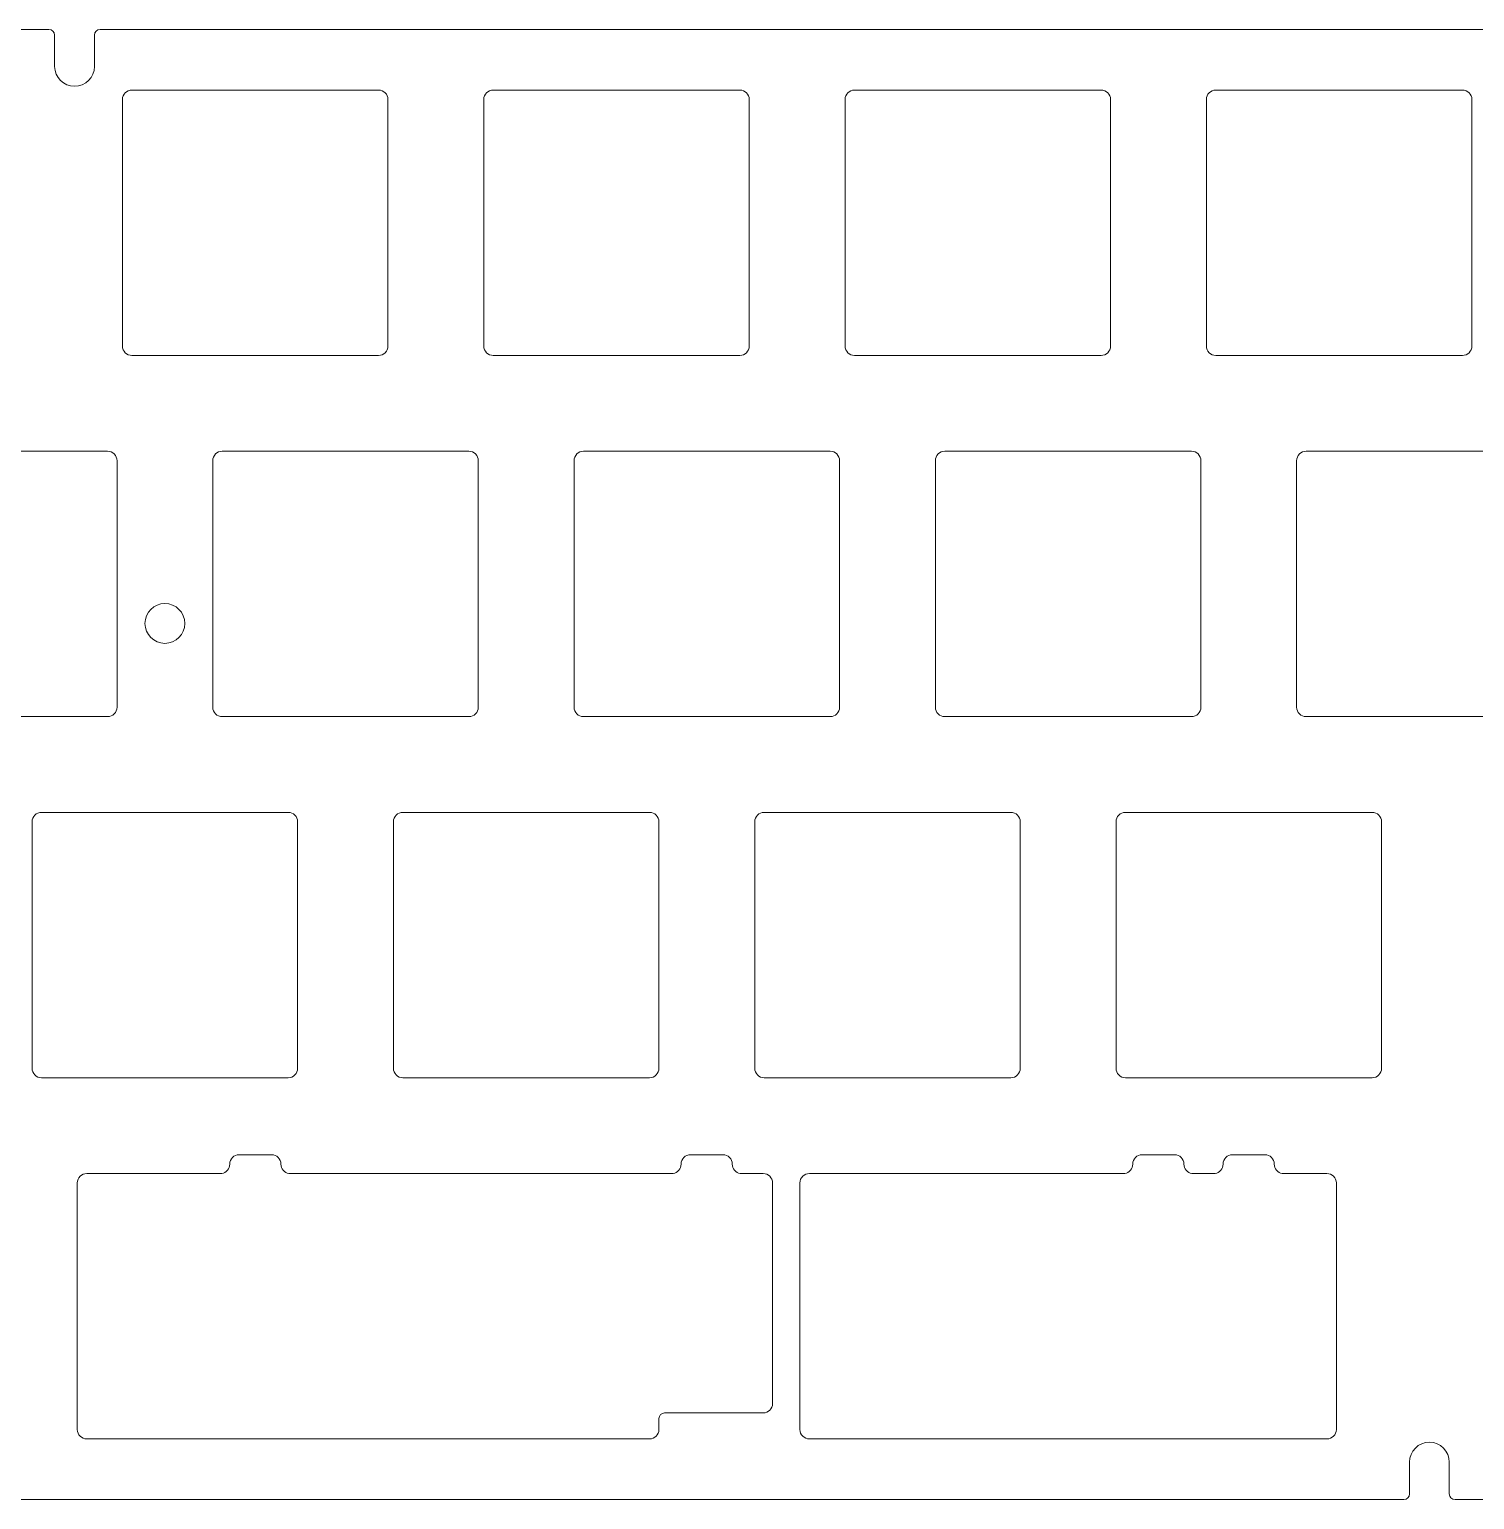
# Model space of a CAD drawing. Header units: millimetres. Extents: x -163 to 163, y 11 to 89.
# Drawn here: x -50 to 26.2, y 11.4 to 88.9 of the extents above; entities that cross this region are included whole.
import ezdxf

# ---------------------------------------------------------------- set-up
doc = ezdxf.new("R2010")
doc.units = ezdxf.units.MM
doc.header["$MEASUREMENT"] = 0
doc.layers.add('Layer 1', color=7, linetype='Continuous')

msp = doc.modelspace()

# ---------------------------------------------------------------- linework, layer by layer
at = {"layer": 'Layer 1', "lineweight": 9}
for points, knots in [([(-161.6501, 11.3746), (-162.1726, 11.3746), (-162.5999, 11.8022), (-162.5999, 12.3246), (-162.5999, 12.3246), (-162.5999, 12.3246), (-162.5999, 29.7497), (-162.5999, 29.7497), (-162.5999, 29.7497), (-162.5999, 29.9153), (-162.4656, 30.0496), (-162.2999, 30.0496), (-162.2999, 30.0496), (-162.2999, 30.0496), (-160.65, 30.0497), (-160.65, 30.0497), (-160.65, 30.0497), (-160.65, 30.0497), (-160.6498, 30.0496), (-160.6498, 30.0496), (-160.6498, 30.0496), (-160.0723, 30.0496), (-159.5999, 30.5221), (-159.5999, 31.0995), (-159.5999, 31.0995), (-159.5999, 31.0995), (-159.5999, 31.0997), (-159.5999, 31.0997), (-159.5999, 31.0997), (-159.5999, 31.6771), (-160.0723, 32.1496), (-160.6498, 32.1497), (-160.6498, 32.1497), (-160.6498, 32.1497), (-160.65, 32.1496), (-160.65, 32.1496), (-160.65, 32.1496), (-161.2333, 32.1496), (-161.7166, 32.1496), (-162.2999, 32.1496), (-162.2999, 32.1496), (-162.4656, 32.1496), (-162.5999, 32.2839), (-162.5999, 32.4497), (-162.5999, 32.4497), (-162.5999, 32.4497), (-162.5999, 87.9744), (-162.5999, 87.9744), (-162.5999, 87.9744), (-162.5999, 88.4968), (-162.1726, 88.9244), (-161.6501, 88.9244), (-161.6501, 88.9244), (-161.6501, 88.9244), (-144.2259, 88.9244), (-144.2259, 88.9244), (-144.2259, 88.9244), (-144.0602, 88.9244), (-143.9259, 88.7901), (-143.9259, 88.6244), (-143.9259, 88.6244), (-143.9259, 88.6244), (-143.9259, 86.9745), (-143.9259, 86.9745), (-143.9259, 86.9745), (-143.9259, 86.9745), (-143.9259, 86.9743), (-143.9259, 86.9743), (-143.9259, 86.9743), (-143.9259, 86.3968), (-143.4535, 85.9244), (-142.8761, 85.9244), (-142.8761, 85.9244), (-142.8761, 85.9244), (-142.8758, 85.9244), (-142.8758, 85.9244), (-142.8758, 85.9244), (-142.2984, 85.9244), (-141.8259, 86.3968), (-141.8259, 86.9743), (-141.8259, 86.9743), (-141.8259, 86.9743), (-141.8259, 86.9745), (-141.8259, 86.9745), (-141.8259, 86.9745), (-141.8259, 87.5911), (-141.8259, 88.0078), (-141.8259, 88.6244), (-141.8259, 88.6244), (-141.8259, 88.7901), (-141.6916, 88.9244), (-141.5259, 88.9244), (-141.5259, 88.9244), (-141.5259, 88.9244), (-48.9756, 88.9244), (-48.9756, 88.9244), (-48.9756, 88.9244), (-48.8099, 88.9244), (-48.6756, 88.7901), (-48.6756, 88.6244), (-48.6756, 88.6244), (-48.6756, 88.0411), (-48.6756, 87.5578), (-48.6756, 86.9745), (-48.6756, 86.9745), (-48.6756, 86.9745), (-48.6756, 86.9743), (-48.6756, 86.9743), (-48.6756, 86.9743), (-48.6756, 86.3968), (-48.2032, 85.9244), (-47.6258, 85.9244), (-47.6258, 85.9244), (-47.6258, 85.9244), (-47.6255, 85.9244), (-47.6255, 85.9244), (-47.6255, 85.9244), (-47.0481, 85.9244), (-46.5756, 86.3968), (-46.5756, 86.9743), (-46.5756, 86.9743), (-46.5756, 86.9743), (-46.5756, 86.9745), (-46.5756, 86.9745), (-46.5756, 86.9745), (-46.5756, 87.5578), (-46.5756, 88.0411), (-46.5756, 88.6244), (-46.5756, 88.6244), (-46.5756, 88.7901), (-46.4413, 88.9244), (-46.2756, 88.9244), (-46.2756, 88.9244), (-46.2756, 88.9244), (46.2747, 88.9244), (46.2747, 88.9244), (46.2747, 88.9244), (46.4404, 88.9244), (46.5747, 88.7901), (46.5747, 88.6244), (46.5747, 88.6244), (46.5747, 88.0411), (46.5747, 87.5578), (46.5747, 86.9745), (46.5747, 86.9745), (46.5747, 86.9745), (46.5747, 86.9743), (46.5747, 86.9743), (46.5747, 86.9743), (46.5747, 86.3968), (47.0471, 85.9244), (47.6245, 85.9244), (47.6245, 85.9244), (47.6245, 85.9244), (47.6248, 85.9244), (47.6248, 85.9244), (47.6248, 85.9244), (48.2022, 85.9244), (48.6747, 86.3968), (48.6747, 86.9743), (48.6747, 86.9743), (48.6747, 86.9743), (48.6747, 86.9745), (48.6747, 86.9745), (48.6747, 86.9745), (48.6747, 86.9745), (48.6747, 88.6244), (48.6747, 88.6244), (48.6747, 88.6244), (48.6747, 88.7901), (48.809, 88.9244), (48.9747, 88.9244), (48.9747, 88.9244), (48.9747, 88.9244), (141.5248, 88.9244), (141.5248, 88.9244), (141.5248, 88.9244), (141.6905, 88.9244), (141.8248, 88.7901), (141.8248, 88.6244), (141.8248, 88.6244), (141.8248, 88.0411), (141.8248, 87.5578), (141.8248, 86.9745), (141.8248, 86.9745), (141.8248, 86.9745), (141.8248, 86.9743), (141.8248, 86.9743), (141.8248, 86.9743), (141.8248, 86.3968), (142.2972, 85.9244), (142.8746, 85.9244), (142.8746, 85.9244), (142.8746, 85.9244), (142.8749, 85.9244), (142.8749, 85.9244), (142.8749, 85.9244), (143.4523, 85.9244), (143.9248, 86.3968), (143.9248, 86.9743), (143.9248, 86.9743), (143.9248, 86.9743), (143.9248, 86.9745), (143.9248, 86.9745), (143.9248, 86.9745), (143.9248, 87.5578), (143.9248, 88.0411), (143.9248, 88.6244), (143.9248, 88.6244), (143.9248, 88.7901), (144.0591, 88.9244), (144.2248, 88.9244), (144.2248, 88.9244), (144.2248, 88.9244), (161.6501, 88.9244), (161.6501, 88.9244), (161.6501, 88.9244), (162.1726, 88.9244), (162.5999, 88.4968), (162.5999, 87.9744), (162.5999, 87.9744), (162.5999, 87.9744), (162.5999, 32.4496), (162.5999, 32.4496), (162.5999, 32.4496), (162.5999, 32.2839), (162.4656, 32.1496), (162.2999, 32.1496), (162.2999, 32.1496), (161.7166, 32.1496), (161.2333, 32.1496), (160.65, 32.1496), (160.65, 32.1496), (160.65, 32.1496), (160.6498, 32.1496), (160.6498, 32.1496), (160.6498, 32.1496), (160.0723, 32.1496), (159.5999, 31.6771), (159.5999, 31.0997), (159.5999, 31.0997), (159.5999, 31.0997), (159.5999, 31.0994), (159.5999, 31.0994), (159.5999, 31.0994), (159.5999, 30.522), (160.0723, 30.0496), (160.6498, 30.0496), (160.6498, 30.0496), (160.6498, 30.0496), (160.65, 30.0496), (160.65, 30.0496), (160.65, 30.0496), (161.2333, 30.0496), (161.7166, 30.0496), (162.2999, 30.0496), (162.2999, 30.0496), (162.4656, 30.0496), (162.5999, 29.9153), (162.5999, 29.7496), (162.5999, 29.7496), (162.5999, 29.7496), (162.5999, 12.3246), (162.5999, 12.3246), (162.5999, 12.3246), (162.5999, 11.8022), (162.1726, 11.3746), (161.6501, 11.3746), (161.6501, 11.3746), (161.6501, 11.3746), (106.1257, 11.3746), (106.1257, 11.3746), (106.1257, 11.3746), (105.96, 11.3746), (105.8257, 11.5089), (105.8257, 11.6746), (105.8257, 11.6746), (105.8257, 12.2579), (105.8257, 12.7654), (105.8257, 13.3487), (105.8257, 13.3487), (105.8257, 13.3487), (105.8257, 13.3489), (105.8257, 13.3489), (105.8257, 13.3489), (105.8257, 13.9264), (105.3533, 14.3988), (104.7759, 14.3988), (104.7759, 14.3988), (104.7759, 14.3988), (104.7756, 14.3988), (104.7756, 14.3988), (104.7756, 14.3988), (104.1982, 14.3988), (103.7257, 13.9264), (103.7257, 13.3489), (103.7257, 13.3489), (103.7257, 13.3489), (103.7257, 13.3487), (103.7257, 13.3487), (103.7257, 13.3487), (103.7257, 12.7654), (103.7257, 12.2579), (103.7257, 11.6746), (103.7257, 11.6746), (103.7257, 11.5089), (103.5914, 11.3746), (103.4257, 11.3746), (103.4257, 11.3746), (103.4257, 11.3746), (25.1622, 11.3746), (25.1622, 11.3746), (25.1622, 11.3746), (24.9965, 11.3746), (24.8622, 11.5089), (24.8622, 11.6746), (24.8622, 11.6746), (24.8622, 12.2662), (24.8622, 12.7579), (24.8622, 13.3495), (24.8622, 13.3495), (24.8622, 13.3495), (24.8622, 13.3497), (24.8622, 13.3497), (24.8622, 13.3497), (24.8622, 13.9272), (24.3898, 14.3996), (23.8124, 14.3996), (23.8124, 14.3996), (23.8124, 14.3996), (23.8121, 14.3996), (23.8121, 14.3996), (23.8121, 14.3996), (23.2347, 14.3996), (22.7622, 13.9272), (22.7622, 13.3497), (22.7622, 13.3497), (22.7622, 13.3497), (22.7622, 13.3495), (22.7622, 13.3495), (22.7622, 13.3495), (22.7622, 12.7579), (22.7622, 12.2662), (22.7622, 11.6746), (22.7622, 11.6746), (22.7622, 11.5089), (22.6279, 11.3746), (22.4622, 11.3746), (22.4622, 11.3746), (22.4622, 11.3746), (-92.0844, 11.3746), (-92.0844, 11.3746), (-92.0844, 11.3746), (-92.2501, 11.3746), (-92.3844, 11.5089), (-92.3844, 11.6746), (-92.3844, 11.6746), (-92.3844, 12.2662), (-92.3844, 12.7579), (-92.3844, 13.3495), (-92.3844, 13.3495), (-92.3844, 13.3495), (-92.3844, 13.3497), (-92.3844, 13.3497), (-92.3844, 13.3497), (-92.3844, 13.9272), (-92.8568, 14.3996), (-93.4342, 14.3996), (-93.4342, 14.3996), (-93.4342, 14.3996), (-93.4345, 14.3996), (-93.4345, 14.3996), (-93.4345, 14.3996), (-94.0119, 14.3996), (-94.4844, 13.9272), (-94.4844, 13.3497), (-94.4844, 13.3497), (-94.4844, 13.3497), (-94.4844, 13.3495), (-94.4844, 13.3495), (-94.4844, 13.3495), (-94.4844, 12.7579), (-94.4844, 12.2662), (-94.4844, 11.6746), (-94.4844, 11.6746), (-94.4844, 11.5089), (-94.6187, 11.3746), (-94.7844, 11.3746), (-94.7844, 11.3746), (-94.7844, 11.3746), (-161.6501, 11.3746), (-161.6501, 11.3746)], [0, 0, 0, 0, 0.010101, 0.010101, 0.010101, 0.010101, 0.020202, 0.020202, 0.020202, 0.020202, 0.030303, 0.030303, 0.030303, 0.030303, 0.040404, 0.040404, 0.040404, 0.040404, 0.0505051, 0.0505051, 0.0505051, 0.0505051, 0.0606061, 0.0606061, 0.0606061, 0.0606061, 0.0707071, 0.0707071, 0.0707071, 0.0707071, 0.0808081, 0.0808081, 0.0808081, 0.0808081, 0.0909091, 0.0909091, 0.0909091, 0.0909091, 0.1010101, 0.1010101, 0.1010101, 0.1010101, 0.1111111, 0.1111111, 0.1111111, 0.1111111, 0.1212121, 0.1212121, 0.1212121, 0.1212121, 0.1313131, 0.1313131, 0.1313131, 0.1313131, 0.1414141, 0.1414141, 0.1414141, 0.1414141, 0.1515152, 0.1515152, 0.1515152, 0.1515152, 0.1616162, 0.1616162, 0.1616162, 0.1616162, 0.1717172, 0.1717172, 0.1717172, 0.1717172, 0.1818182, 0.1818182, 0.1818182, 0.1818182, 0.1919192, 0.1919192, 0.1919192, 0.1919192, 0.2020202, 0.2020202, 0.2020202, 0.2020202, 0.2121212, 0.2121212, 0.2121212, 0.2121212, 0.2222222, 0.2222222, 0.2222222, 0.2222222, 0.2323232, 0.2323232, 0.2323232, 0.2323232, 0.2424242, 0.2424242, 0.2424242, 0.2424242, 0.2525253, 0.2525253, 0.2525253, 0.2525253, 0.2626263, 0.2626263, 0.2626263, 0.2626263, 0.2727273, 0.2727273, 0.2727273, 0.2727273, 0.2828283, 0.2828283, 0.2828283, 0.2828283, 0.2929293, 0.2929293, 0.2929293, 0.2929293, 0.3030303, 0.3030303, 0.3030303, 0.3030303, 0.3131313, 0.3131313, 0.3131313, 0.3131313, 0.3232323, 0.3232323, 0.3232323, 0.3232323, 0.3333333, 0.3333333, 0.3333333, 0.3333333, 0.3434343, 0.3434343, 0.3434343, 0.3434343, 0.3535354, 0.3535354, 0.3535354, 0.3535354, 0.3636364, 0.3636364, 0.3636364, 0.3636364, 0.3737374, 0.3737374, 0.3737374, 0.3737374, 0.3838384, 0.3838384, 0.3838384, 0.3838384, 0.3939394, 0.3939394, 0.3939394, 0.3939394, 0.4040404, 0.4040404, 0.4040404, 0.4040404, 0.4141414, 0.4141414, 0.4141414, 0.4141414, 0.4242424, 0.4242424, 0.4242424, 0.4242424, 0.4343434, 0.4343434, 0.4343434, 0.4343434, 0.4444444, 0.4444444, 0.4444444, 0.4444444, 0.4545455, 0.4545455, 0.4545455, 0.4545455, 0.4646465, 0.4646465, 0.4646465, 0.4646465, 0.4747475, 0.4747475, 0.4747475, 0.4747475, 0.4848485, 0.4848485, 0.4848485, 0.4848485, 0.4949495, 0.4949495, 0.4949495, 0.4949495, 0.5050505, 0.5050505, 0.5050505, 0.5050505, 0.5151515, 0.5151515, 0.5151515, 0.5151515, 0.5252525, 0.5252525, 0.5252525, 0.5252525, 0.5353535, 0.5353535, 0.5353535, 0.5353535, 0.5454545, 0.5454545, 0.5454545, 0.5454545, 0.5555556, 0.5555556, 0.5555556, 0.5555556, 0.5656566, 0.5656566, 0.5656566, 0.5656566, 0.5757576, 0.5757576, 0.5757576, 0.5757576, 0.5858586, 0.5858586, 0.5858586, 0.5858586, 0.5959596, 0.5959596, 0.5959596, 0.5959596, 0.6060606, 0.6060606, 0.6060606, 0.6060606, 0.6161616, 0.6161616, 0.6161616, 0.6161616, 0.6262626, 0.6262626, 0.6262626, 0.6262626, 0.6363636, 0.6363636, 0.6363636, 0.6363636, 0.6464646, 0.6464646, 0.6464646, 0.6464646, 0.6565657, 0.6565657, 0.6565657, 0.6565657, 0.6666667, 0.6666667, 0.6666667, 0.6666667, 0.6767677, 0.6767677, 0.6767677, 0.6767677, 0.6868687, 0.6868687, 0.6868687, 0.6868687, 0.6969697, 0.6969697, 0.6969697, 0.6969697, 0.7070707, 0.7070707, 0.7070707, 0.7070707, 0.7171717, 0.7171717, 0.7171717, 0.7171717, 0.7272727, 0.7272727, 0.7272727, 0.7272727, 0.7373737, 0.7373737, 0.7373737, 0.7373737, 0.7474747, 0.7474747, 0.7474747, 0.7474747, 0.7575758, 0.7575758, 0.7575758, 0.7575758, 0.7676768, 0.7676768, 0.7676768, 0.7676768, 0.7777778, 0.7777778, 0.7777778, 0.7777778, 0.7878788, 0.7878788, 0.7878788, 0.7878788, 0.7979798, 0.7979798, 0.7979798, 0.7979798, 0.8080808, 0.8080808, 0.8080808, 0.8080808, 0.8181818, 0.8181818, 0.8181818, 0.8181818, 0.8282828, 0.8282828, 0.8282828, 0.8282828, 0.8383838, 0.8383838, 0.8383838, 0.8383838, 0.8484848, 0.8484848, 0.8484848, 0.8484848, 0.8585859, 0.8585859, 0.8585859, 0.8585859, 0.8686869, 0.8686869, 0.8686869, 0.8686869, 0.8787879, 0.8787879, 0.8787879, 0.8787879, 0.8888889, 0.8888889, 0.8888889, 0.8888889, 0.8989899, 0.8989899, 0.8989899, 0.8989899, 0.9090909, 0.9090909, 0.9090909, 0.9090909, 0.9191919, 0.9191919, 0.9191919, 0.9191919, 0.9292929, 0.9292929, 0.9292929, 0.9292929, 0.9393939, 0.9393939, 0.9393939, 0.9393939, 0.9494949, 0.9494949, 0.9494949, 0.9494949, 0.959596, 0.959596, 0.959596, 0.959596, 0.969697, 0.969697, 0.969697, 0.969697, 0.979798, 0.979798, 0.979798, 0.979798, 1, 1, 1, 1]), ([(-44.5996, 85.7242), (-44.5996, 85.7242), (-31.5994, 85.7242), (-31.5994, 85.7242), (-31.5994, 85.7242), (-31.3244, 85.7242), (-31.0995, 85.4992), (-31.0995, 85.2242), (-31.0995, 85.2242), (-31.0995, 85.2242), (-31.0995, 72.2242), (-31.0995, 72.2242), (-31.0995, 72.2242), (-31.0995, 71.9492), (-31.3244, 71.7242), (-31.5994, 71.7242), (-31.5994, 71.7242), (-31.5994, 71.7242), (-44.5996, 71.7242), (-44.5996, 71.7242), (-44.5996, 71.7242), (-44.8746, 71.7242), (-45.0995, 71.9492), (-45.0995, 72.2242), (-45.0995, 72.2242), (-45.0995, 72.2242), (-45.0995, 85.2242), (-45.0995, 85.2242), (-45.0995, 85.2242), (-45.0995, 85.4992), (-44.8746, 85.7242), (-44.5996, 85.7242)], [0, 0, 0, 0, 0.1111111, 0.1111111, 0.1111111, 0.1111111, 0.2222222, 0.2222222, 0.2222222, 0.2222222, 0.3333333, 0.3333333, 0.3333333, 0.3333333, 0.4444444, 0.4444444, 0.4444444, 0.4444444, 0.5555556, 0.5555556, 0.5555556, 0.5555556, 0.6666667, 0.6666667, 0.6666667, 0.6666667, 0.7777778, 0.7777778, 0.7777778, 0.7777778, 1, 1, 1, 1]), ([(-25.5496, 85.7242), (-25.5496, 85.7242), (-12.5494, 85.7242), (-12.5494, 85.7242), (-12.5494, 85.7242), (-12.2744, 85.7242), (-12.0495, 85.4992), (-12.0495, 85.2242), (-12.0495, 85.2242), (-12.0495, 85.2242), (-12.0495, 72.2242), (-12.0495, 72.2242), (-12.0495, 72.2242), (-12.0495, 71.9492), (-12.2744, 71.7242), (-12.5494, 71.7242), (-12.5494, 71.7242), (-12.5494, 71.7242), (-25.5496, 71.7242), (-25.5496, 71.7242), (-25.5496, 71.7242), (-25.8246, 71.7242), (-26.0495, 71.9492), (-26.0495, 72.2242), (-26.0495, 72.2242), (-26.0495, 72.2242), (-26.0495, 85.2242), (-26.0495, 85.2242), (-26.0495, 85.2242), (-26.0495, 85.4992), (-25.8246, 85.7242), (-25.5496, 85.7242)], [0, 0, 0, 0, 0.1111111, 0.1111111, 0.1111111, 0.1111111, 0.2222222, 0.2222222, 0.2222222, 0.2222222, 0.3333333, 0.3333333, 0.3333333, 0.3333333, 0.4444444, 0.4444444, 0.4444444, 0.4444444, 0.5555556, 0.5555556, 0.5555556, 0.5555556, 0.6666667, 0.6666667, 0.6666667, 0.6666667, 0.7777778, 0.7777778, 0.7777778, 0.7777778, 1, 1, 1, 1]), ([(-6.4998, 85.7242), (-6.4998, 85.7242), (6.5004, 85.7242), (6.5004, 85.7242), (6.5004, 85.7242), (6.7754, 85.7242), (7.0003, 85.4992), (7.0003, 85.2242), (7.0003, 85.2242), (7.0003, 85.2242), (7.0003, 72.2242), (7.0003, 72.2242), (7.0003, 72.2242), (7.0003, 71.9492), (6.7754, 71.7242), (6.5004, 71.7242), (6.5004, 71.7242), (6.5004, 71.7242), (-6.4998, 71.7242), (-6.4998, 71.7242), (-6.4998, 71.7242), (-6.7748, 71.7242), (-6.9997, 71.9492), (-6.9997, 72.2242), (-6.9997, 72.2242), (-6.9997, 72.2242), (-6.9997, 85.2242), (-6.9997, 85.2242), (-6.9997, 85.2242), (-6.9997, 85.4992), (-6.7748, 85.7242), (-6.4998, 85.7242)], [0, 0, 0, 0, 0.1111111, 0.1111111, 0.1111111, 0.1111111, 0.2222222, 0.2222222, 0.2222222, 0.2222222, 0.3333333, 0.3333333, 0.3333333, 0.3333333, 0.4444444, 0.4444444, 0.4444444, 0.4444444, 0.5555556, 0.5555556, 0.5555556, 0.5555556, 0.6666667, 0.6666667, 0.6666667, 0.6666667, 0.7777778, 0.7777778, 0.7777778, 0.7777778, 1, 1, 1, 1]), ([(12.5504, 85.7242), (12.5504, 85.7242), (25.5506, 85.7242), (25.5506, 85.7242), (25.5506, 85.7242), (25.8256, 85.7242), (26.0505, 85.4992), (26.0505, 85.2242), (26.0505, 85.2242), (26.0505, 85.2242), (26.0505, 72.2242), (26.0505, 72.2242), (26.0505, 72.2242), (26.0505, 71.9492), (25.8256, 71.7242), (25.5506, 71.7242), (25.5506, 71.7242), (25.5506, 71.7242), (12.5504, 71.7242), (12.5504, 71.7242), (12.5504, 71.7242), (12.2754, 71.7242), (12.0505, 71.9492), (12.0505, 72.2242), (12.0505, 72.2242), (12.0505, 72.2242), (12.0505, 85.2242), (12.0505, 85.2242), (12.0505, 85.2242), (12.0505, 85.4992), (12.2754, 85.7242), (12.5504, 85.7242)], [0, 0, 0, 0, 0.1111111, 0.1111111, 0.1111111, 0.1111111, 0.2222222, 0.2222222, 0.2222222, 0.2222222, 0.3333333, 0.3333333, 0.3333333, 0.3333333, 0.4444444, 0.4444444, 0.4444444, 0.4444444, 0.5555556, 0.5555556, 0.5555556, 0.5555556, 0.6666667, 0.6666667, 0.6666667, 0.6666667, 0.7777778, 0.7777778, 0.7777778, 0.7777778, 1, 1, 1, 1]), ([(-58.8877, 66.6747), (-58.8877, 66.6747), (-45.8875, 66.6747), (-45.8875, 66.6747), (-45.8875, 66.6747), (-45.6125, 66.6747), (-45.3876, 66.4497), (-45.3876, 66.1747), (-45.3876, 66.1747), (-45.3876, 66.1747), (-45.3876, 53.1747), (-45.3876, 53.1747), (-45.3876, 53.1747), (-45.3876, 52.8997), (-45.6125, 52.6747), (-45.8875, 52.6747), (-45.8875, 52.6747), (-45.8875, 52.6747), (-58.8877, 52.6747), (-58.8877, 52.6747), (-58.8877, 52.6747), (-59.1627, 52.6747), (-59.3876, 52.8997), (-59.3876, 53.1747), (-59.3876, 53.1747), (-59.3876, 53.1747), (-59.3876, 66.1747), (-59.3876, 66.1747), (-59.3876, 66.1747), (-59.3876, 66.4497), (-59.1627, 66.6747), (-58.8877, 66.6747)], [0, 0, 0, 0, 0.1111111, 0.1111111, 0.1111111, 0.1111111, 0.2222222, 0.2222222, 0.2222222, 0.2222222, 0.3333333, 0.3333333, 0.3333333, 0.3333333, 0.4444444, 0.4444444, 0.4444444, 0.4444444, 0.5555556, 0.5555556, 0.5555556, 0.5555556, 0.6666667, 0.6666667, 0.6666667, 0.6666667, 0.7777778, 0.7777778, 0.7777778, 0.7777778, 1, 1, 1, 1]), ([(-39.8375, 66.6747), (-39.8375, 66.6747), (-26.8373, 66.6747), (-26.8373, 66.6747), (-26.8373, 66.6747), (-26.5623, 66.6747), (-26.3374, 66.4497), (-26.3374, 66.1747), (-26.3374, 66.1747), (-26.3374, 66.1747), (-26.3374, 53.1747), (-26.3374, 53.1747), (-26.3374, 53.1747), (-26.3374, 52.8997), (-26.5623, 52.6747), (-26.8373, 52.6747), (-26.8373, 52.6747), (-26.8373, 52.6747), (-39.8375, 52.6747), (-39.8375, 52.6747), (-39.8375, 52.6747), (-40.1125, 52.6747), (-40.3374, 52.8997), (-40.3374, 53.1747), (-40.3374, 53.1747), (-40.3374, 53.1747), (-40.3374, 66.1747), (-40.3374, 66.1747), (-40.3374, 66.1747), (-40.3374, 66.4497), (-40.1125, 66.6747), (-39.8375, 66.6747)], [0, 0, 0, 0, 0.1111111, 0.1111111, 0.1111111, 0.1111111, 0.2222222, 0.2222222, 0.2222222, 0.2222222, 0.3333333, 0.3333333, 0.3333333, 0.3333333, 0.4444444, 0.4444444, 0.4444444, 0.4444444, 0.5555556, 0.5555556, 0.5555556, 0.5555556, 0.6666667, 0.6666667, 0.6666667, 0.6666667, 0.7777778, 0.7777778, 0.7777778, 0.7777778, 1, 1, 1, 1]), ([(-20.7875, 66.6747), (-20.7875, 66.6747), (-7.7873, 66.6747), (-7.7873, 66.6747), (-7.7873, 66.6747), (-7.5123, 66.6747), (-7.2874, 66.4497), (-7.2874, 66.1747), (-7.2874, 66.1747), (-7.2874, 66.1747), (-7.2874, 53.1747), (-7.2874, 53.1747), (-7.2874, 53.1747), (-7.2874, 52.8997), (-7.5123, 52.6747), (-7.7873, 52.6747), (-7.7873, 52.6747), (-7.7873, 52.6747), (-20.7875, 52.6747), (-20.7875, 52.6747), (-20.7875, 52.6747), (-21.0625, 52.6747), (-21.2874, 52.8997), (-21.2874, 53.1747), (-21.2874, 53.1747), (-21.2874, 53.1747), (-21.2874, 66.1747), (-21.2874, 66.1747), (-21.2874, 66.1747), (-21.2874, 66.4497), (-21.0625, 66.6747), (-20.7875, 66.6747)], [0, 0, 0, 0, 0.1111111, 0.1111111, 0.1111111, 0.1111111, 0.2222222, 0.2222222, 0.2222222, 0.2222222, 0.3333333, 0.3333333, 0.3333333, 0.3333333, 0.4444444, 0.4444444, 0.4444444, 0.4444444, 0.5555556, 0.5555556, 0.5555556, 0.5555556, 0.6666667, 0.6666667, 0.6666667, 0.6666667, 0.7777778, 0.7777778, 0.7777778, 0.7777778, 1, 1, 1, 1]), ([(-1.7377, 66.6747), (-1.7377, 66.6747), (11.2625, 66.6747), (11.2625, 66.6747), (11.2625, 66.6747), (11.5375, 66.6747), (11.7624, 66.4497), (11.7624, 66.1747), (11.7624, 66.1747), (11.7624, 66.1747), (11.7624, 53.1747), (11.7624, 53.1747), (11.7624, 53.1747), (11.7624, 52.8997), (11.5375, 52.6747), (11.2625, 52.6747), (11.2625, 52.6747), (11.2625, 52.6747), (-1.7377, 52.6747), (-1.7377, 52.6747), (-1.7377, 52.6747), (-2.0127, 52.6747), (-2.2376, 52.8997), (-2.2376, 53.1747), (-2.2376, 53.1747), (-2.2376, 53.1747), (-2.2376, 66.1747), (-2.2376, 66.1747), (-2.2376, 66.1747), (-2.2376, 66.4497), (-2.0127, 66.6747), (-1.7377, 66.6747)], [0, 0, 0, 0, 0.1111111, 0.1111111, 0.1111111, 0.1111111, 0.2222222, 0.2222222, 0.2222222, 0.2222222, 0.3333333, 0.3333333, 0.3333333, 0.3333333, 0.4444444, 0.4444444, 0.4444444, 0.4444444, 0.5555556, 0.5555556, 0.5555556, 0.5555556, 0.6666667, 0.6666667, 0.6666667, 0.6666667, 0.7777778, 0.7777778, 0.7777778, 0.7777778, 1, 1, 1, 1]), ([(17.3125, 66.6747), (17.3125, 66.6747), (30.3127, 66.6747), (30.3127, 66.6747), (30.3127, 66.6747), (30.5877, 66.6747), (30.8126, 66.4497), (30.8126, 66.1747), (30.8126, 66.1747), (30.8126, 66.1747), (30.8126, 53.1747), (30.8126, 53.1747), (30.8126, 53.1747), (30.8126, 52.8997), (30.5877, 52.6747), (30.3127, 52.6747), (30.3127, 52.6747), (30.3127, 52.6747), (17.3125, 52.6747), (17.3125, 52.6747), (17.3125, 52.6747), (17.0375, 52.6747), (16.8126, 52.8997), (16.8126, 53.1747), (16.8126, 53.1747), (16.8126, 53.1747), (16.8126, 66.1747), (16.8126, 66.1747), (16.8126, 66.1747), (16.8126, 66.4497), (17.0375, 66.6747), (17.3125, 66.6747)], [0, 0, 0, 0, 0.1111111, 0.1111111, 0.1111111, 0.1111111, 0.2222222, 0.2222222, 0.2222222, 0.2222222, 0.3333333, 0.3333333, 0.3333333, 0.3333333, 0.4444444, 0.4444444, 0.4444444, 0.4444444, 0.5555556, 0.5555556, 0.5555556, 0.5555556, 0.6666667, 0.6666667, 0.6666667, 0.6666667, 0.7777778, 0.7777778, 0.7777778, 0.7777778, 1, 1, 1, 1]), ([(-42.8625, 58.6408), (-43.4424, 58.6408), (-43.9125, 58.1707), (-43.9125, 57.5908), (-43.9125, 57.5908), (-43.9125, 57.0109), (-43.4424, 56.5408), (-42.8625, 56.5408), (-42.8625, 56.5408), (-42.2826, 56.5408), (-41.8125, 57.0109), (-41.8125, 57.5908), (-41.8125, 57.5908), (-41.8125, 58.1707), (-42.2826, 58.6408), (-42.8625, 58.6408)], [0, 0, 0, 0, 0.2, 0.2, 0.2, 0.2, 0.4, 0.4, 0.4, 0.4, 0.6, 0.6, 0.6, 0.6, 1, 1, 1, 1]), ([(-49.3627, 47.6247), (-49.3627, 47.6247), (-36.3625, 47.6247), (-36.3625, 47.6247), (-36.3625, 47.6247), (-36.0875, 47.6247), (-35.8626, 47.3997), (-35.8626, 47.1247), (-35.8626, 47.1247), (-35.8626, 47.1247), (-35.8626, 34.1247), (-35.8626, 34.1247), (-35.8626, 34.1247), (-35.8626, 33.8497), (-36.0875, 33.6247), (-36.3625, 33.6247), (-36.3625, 33.6247), (-36.3625, 33.6247), (-49.3627, 33.6247), (-49.3627, 33.6247), (-49.3627, 33.6247), (-49.6377, 33.6247), (-49.8626, 33.8497), (-49.8626, 34.1247), (-49.8626, 34.1247), (-49.8626, 34.1247), (-49.8626, 47.1247), (-49.8626, 47.1247), (-49.8626, 47.1247), (-49.8626, 47.3997), (-49.6377, 47.6247), (-49.3627, 47.6247)], [0, 0, 0, 0, 0.1111111, 0.1111111, 0.1111111, 0.1111111, 0.2222222, 0.2222222, 0.2222222, 0.2222222, 0.3333333, 0.3333333, 0.3333333, 0.3333333, 0.4444444, 0.4444444, 0.4444444, 0.4444444, 0.5555556, 0.5555556, 0.5555556, 0.5555556, 0.6666667, 0.6666667, 0.6666667, 0.6666667, 0.7777778, 0.7777778, 0.7777778, 0.7777778, 1, 1, 1, 1]), ([(-30.3125, 47.6247), (-30.3125, 47.6247), (-17.3123, 47.6247), (-17.3123, 47.6247), (-17.3123, 47.6247), (-17.0373, 47.6247), (-16.8124, 47.3997), (-16.8124, 47.1247), (-16.8124, 47.1247), (-16.8124, 47.1247), (-16.8124, 34.1247), (-16.8124, 34.1247), (-16.8124, 34.1247), (-16.8124, 33.8497), (-17.0373, 33.6247), (-17.3123, 33.6247), (-17.3123, 33.6247), (-17.3123, 33.6247), (-30.3125, 33.6247), (-30.3125, 33.6247), (-30.3125, 33.6247), (-30.5875, 33.6247), (-30.8124, 33.8497), (-30.8124, 34.1247), (-30.8124, 34.1247), (-30.8124, 34.1247), (-30.8124, 47.1247), (-30.8124, 47.1247), (-30.8124, 47.1247), (-30.8124, 47.3997), (-30.5875, 47.6247), (-30.3125, 47.6247)], [0, 0, 0, 0, 0.1111111, 0.1111111, 0.1111111, 0.1111111, 0.2222222, 0.2222222, 0.2222222, 0.2222222, 0.3333333, 0.3333333, 0.3333333, 0.3333333, 0.4444444, 0.4444444, 0.4444444, 0.4444444, 0.5555556, 0.5555556, 0.5555556, 0.5555556, 0.6666667, 0.6666667, 0.6666667, 0.6666667, 0.7777778, 0.7777778, 0.7777778, 0.7777778, 1, 1, 1, 1]), ([(-11.2625, 47.6247), (-11.2625, 47.6247), (1.7377, 47.6247), (1.7377, 47.6247), (1.7377, 47.6247), (2.0127, 47.6247), (2.2376, 47.3997), (2.2376, 47.1247), (2.2376, 47.1247), (2.2376, 47.1247), (2.2376, 34.1247), (2.2376, 34.1247), (2.2376, 34.1247), (2.2376, 33.8497), (2.0127, 33.6247), (1.7377, 33.6247), (1.7377, 33.6247), (1.7377, 33.6247), (-11.2625, 33.6247), (-11.2625, 33.6247), (-11.2625, 33.6247), (-11.5375, 33.6247), (-11.7624, 33.8497), (-11.7624, 34.1247), (-11.7624, 34.1247), (-11.7624, 34.1247), (-11.7624, 47.1247), (-11.7624, 47.1247), (-11.7624, 47.1247), (-11.7624, 47.3997), (-11.5375, 47.6247), (-11.2625, 47.6247)], [0, 0, 0, 0, 0.1111111, 0.1111111, 0.1111111, 0.1111111, 0.2222222, 0.2222222, 0.2222222, 0.2222222, 0.3333333, 0.3333333, 0.3333333, 0.3333333, 0.4444444, 0.4444444, 0.4444444, 0.4444444, 0.5555556, 0.5555556, 0.5555556, 0.5555556, 0.6666667, 0.6666667, 0.6666667, 0.6666667, 0.7777778, 0.7777778, 0.7777778, 0.7777778, 1, 1, 1, 1]), ([(7.7873, 47.6247), (7.7873, 47.6247), (20.7875, 47.6247), (20.7875, 47.6247), (20.7875, 47.6247), (21.0625, 47.6247), (21.2874, 47.3997), (21.2874, 47.1247), (21.2874, 47.1247), (21.2874, 47.1247), (21.2874, 34.1247), (21.2874, 34.1247), (21.2874, 34.1247), (21.2874, 33.8497), (21.0625, 33.6247), (20.7875, 33.6247), (20.7875, 33.6247), (20.7875, 33.6247), (7.7873, 33.6247), (7.7873, 33.6247), (7.7873, 33.6247), (7.5123, 33.6247), (7.2874, 33.8497), (7.2874, 34.1247), (7.2874, 34.1247), (7.2874, 34.1247), (7.2874, 47.1247), (7.2874, 47.1247), (7.2874, 47.1247), (7.2874, 47.3997), (7.5123, 47.6247), (7.7873, 47.6247)], [0, 0, 0, 0, 0.1111111, 0.1111111, 0.1111111, 0.1111111, 0.2222222, 0.2222222, 0.2222222, 0.2222222, 0.3333333, 0.3333333, 0.3333333, 0.3333333, 0.4444444, 0.4444444, 0.4444444, 0.4444444, 0.5555556, 0.5555556, 0.5555556, 0.5555556, 0.6666667, 0.6666667, 0.6666667, 0.6666667, 0.7777778, 0.7777778, 0.7777778, 0.7777778, 1, 1, 1, 1]), ([(-16.8124, 15.6455), (-16.8124, 15.8112), (-16.6781, 15.9455), (-16.5124, 15.9455), (-16.5124, 15.9455), (-14.8144, 15.9455), (-13.0165, 15.9455), (-11.3185, 15.9455), (-11.3185, 15.9455), (-11.044, 15.9455), (-10.8186, 16.171), (-10.8186, 16.4455), (-10.8186, 16.4455), (-10.8186, 16.4455), (-10.8186, 28.0748), (-10.8186, 28.0748), (-10.8186, 28.0748), (-10.8186, 28.3493), (-11.0435, 28.5748), (-11.3185, 28.5748), (-11.3185, 28.5748), (-11.3185, 28.5748), (-12.5246, 28.5748), (-12.5246, 28.5748), (-12.5246, 28.5748), (-12.7615, 28.6137), (-12.9438, 28.8208), (-12.9438, 29.0681), (-12.9438, 29.0681), (-12.9438, 29.3428), (-13.1703, 29.5681), (-13.4438, 29.5681), (-13.4438, 29.5681), (-13.4438, 29.5681), (-15.1438, 29.5681), (-15.1438, 29.5681), (-15.1438, 29.5681), (-15.4173, 29.5681), (-15.6438, 29.3421), (-15.6438, 29.0681), (-15.6438, 29.0681), (-15.6438, 28.8208), (-15.826, 28.6137), (-16.063, 28.5748), (-16.063, 28.5748), (-16.063, 28.5748), (-36.3244, 28.5748), (-36.3244, 28.5748), (-36.3244, 28.5748), (-36.5614, 28.6137), (-36.7436, 28.8208), (-36.7436, 29.0681), (-36.7436, 29.0681), (-36.7436, 29.3428), (-36.9701, 29.5681), (-37.2436, 29.5681), (-37.2436, 29.5681), (-37.2436, 29.5681), (-38.9436, 29.5681), (-38.9436, 29.5681), (-38.9436, 29.5681), (-39.2171, 29.5681), (-39.4436, 29.3421), (-39.4436, 29.0681), (-39.4436, 29.0681), (-39.4436, 28.8208), (-39.6259, 28.6137), (-39.8628, 28.5748), (-39.8628, 28.5748), (-39.8628, 28.5748), (-46.9819, 28.5748), (-46.9819, 28.5748), (-46.9819, 28.5748), (-47.2569, 28.5748), (-47.4818, 28.3498), (-47.4818, 28.0748), (-47.4818, 28.0748), (-47.4818, 28.0748), (-47.4818, 15.0748), (-47.4818, 15.0748), (-47.4818, 15.0748), (-47.4818, 14.7998), (-47.2567, 14.5748), (-46.9819, 14.5748), (-46.9819, 14.5748), (-46.9819, 14.5748), (-17.3123, 14.5748), (-17.3123, 14.5748), (-17.3123, 14.5748), (-17.0375, 14.5748), (-16.8124, 14.8), (-16.8124, 15.0748), (-16.8124, 15.0748), (-16.8124, 15.2984), (-16.8124, 15.4219), (-16.8124, 15.6455)], [0, 0, 0, 0, 0.04, 0.04, 0.04, 0.04, 0.08, 0.08, 0.08, 0.08, 0.12, 0.12, 0.12, 0.12, 0.16, 0.16, 0.16, 0.16, 0.2, 0.2, 0.2, 0.2, 0.24, 0.24, 0.24, 0.24, 0.28, 0.28, 0.28, 0.28, 0.32, 0.32, 0.32, 0.32, 0.36, 0.36, 0.36, 0.36, 0.4, 0.4, 0.4, 0.4, 0.44, 0.44, 0.44, 0.44, 0.48, 0.48, 0.48, 0.48, 0.52, 0.52, 0.52, 0.52, 0.56, 0.56, 0.56, 0.56, 0.6, 0.6, 0.6, 0.6, 0.64, 0.64, 0.64, 0.64, 0.68, 0.68, 0.68, 0.68, 0.72, 0.72, 0.72, 0.72, 0.76, 0.76, 0.76, 0.76, 0.8, 0.8, 0.8, 0.8, 0.84, 0.84, 0.84, 0.84, 0.88, 0.88, 0.88, 0.88, 0.92, 0.92, 0.92, 0.92, 1, 1, 1, 1]), ([(-8.8812, 28.5748), (-8.8812, 28.5748), (7.7495, 28.5748), (7.7495, 28.5748), (7.7495, 28.5748), (7.9865, 28.6137), (8.1687, 28.8208), (8.1687, 29.0681), (8.1687, 29.0681), (8.1687, 29.3421), (8.3946, 29.5681), (8.6687, 29.5681), (8.6687, 29.5681), (8.6687, 29.5681), (10.3687, 29.5681), (10.3687, 29.5681), (10.3687, 29.5681), (10.6428, 29.5681), (10.8687, 29.3428), (10.8687, 29.0681), (10.8687, 29.0681), (10.8687, 28.8208), (11.051, 28.6137), (11.2879, 28.5748), (11.2879, 28.5748), (11.2879, 28.5748), (12.512, 28.5748), (12.512, 28.5748), (12.512, 28.5748), (12.749, 28.6137), (12.9312, 28.8208), (12.9312, 29.0681), (12.9312, 29.0681), (12.9312, 29.3421), (13.1571, 29.5681), (13.4312, 29.5681), (13.4312, 29.5681), (13.4312, 29.5681), (15.1312, 29.5681), (15.1312, 29.5681), (15.1312, 29.5681), (15.4053, 29.5681), (15.6312, 29.3428), (15.6312, 29.0681), (15.6312, 29.0681), (15.6312, 28.8208), (15.8135, 28.6137), (16.0504, 28.5748), (16.0504, 28.5748), (16.0504, 28.5748), (18.4058, 28.5748), (18.4058, 28.5748), (18.4058, 28.5748), (18.6808, 28.5748), (18.9057, 28.3495), (18.9057, 28.0748), (18.9057, 28.0748), (18.9057, 28.0748), (18.9057, 15.0748), (18.9057, 15.0748), (18.9057, 15.0748), (18.9057, 14.8001), (18.6805, 14.5748), (18.4058, 14.5748), (18.4058, 14.5748), (18.4058, 14.5748), (-8.8812, 14.5748), (-8.8812, 14.5748), (-8.8812, 14.5748), (-9.1559, 14.5748), (-9.3811, 14.7998), (-9.3811, 15.0748), (-9.3811, 15.0748), (-9.3811, 15.0748), (-9.3811, 28.0748), (-9.3811, 28.0748), (-9.3811, 28.0748), (-9.3811, 28.3498), (-9.1562, 28.5748), (-8.8812, 28.5748)], [0, 0, 0, 0, 0.047619, 0.047619, 0.047619, 0.047619, 0.0952381, 0.0952381, 0.0952381, 0.0952381, 0.1428571, 0.1428571, 0.1428571, 0.1428571, 0.1904762, 0.1904762, 0.1904762, 0.1904762, 0.2380952, 0.2380952, 0.2380952, 0.2380952, 0.2857143, 0.2857143, 0.2857143, 0.2857143, 0.3333333, 0.3333333, 0.3333333, 0.3333333, 0.3809524, 0.3809524, 0.3809524, 0.3809524, 0.4285714, 0.4285714, 0.4285714, 0.4285714, 0.4761905, 0.4761905, 0.4761905, 0.4761905, 0.5238095, 0.5238095, 0.5238095, 0.5238095, 0.5714286, 0.5714286, 0.5714286, 0.5714286, 0.6190476, 0.6190476, 0.6190476, 0.6190476, 0.6666667, 0.6666667, 0.6666667, 0.6666667, 0.7142857, 0.7142857, 0.7142857, 0.7142857, 0.7619048, 0.7619048, 0.7619048, 0.7619048, 0.8095238, 0.8095238, 0.8095238, 0.8095238, 0.8571429, 0.8571429, 0.8571429, 0.8571429, 0.9047619, 0.9047619, 0.9047619, 0.9047619, 1, 1, 1, 1])]:
    msp.add_open_spline(points, degree=3, knots=knots, dxfattribs=at)

doc.saveas('drawing.dxf')
